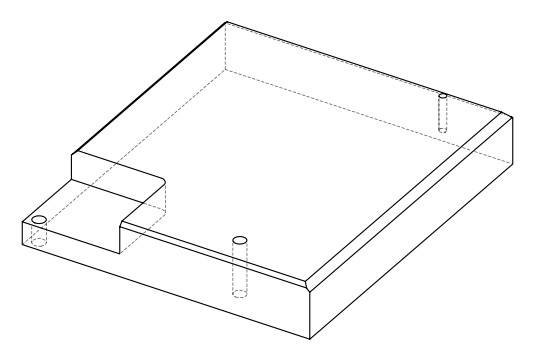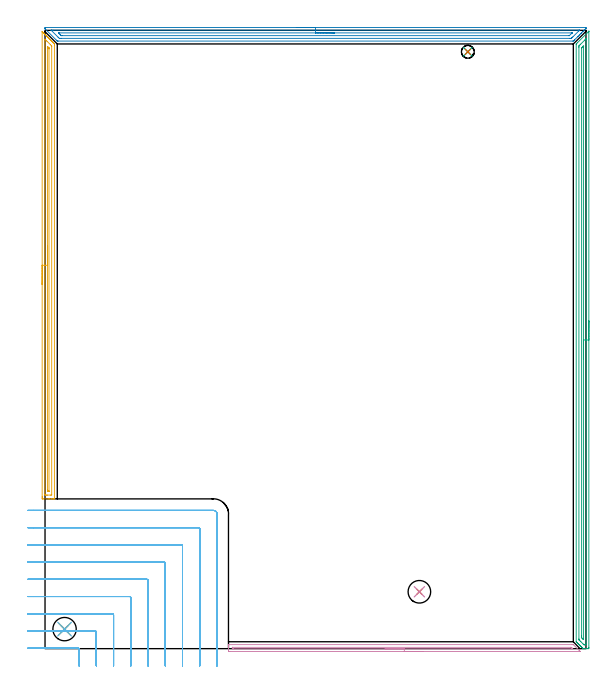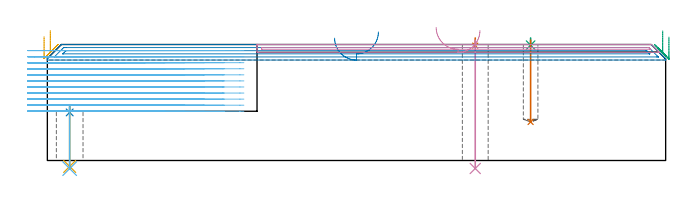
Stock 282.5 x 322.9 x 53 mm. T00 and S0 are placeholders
(PLAN: 12 operations, 6 tool changes, 48.2 min)
(1 SPOT_DRILL | STEP1HOLE | NXT0321_9005460120000 | 0.03 min | 1 mm3)
(2 SPOT_DRILL_1 | STEP1HOLE_1 | NXT0321_9005460120000 | 0.04 min | 3346 mm3)
(3 SPOT_DRILL_2 | STEP1POCKET | NXT0321_9005460120000 | 0.03 min | 0 mm3)
(4 DRILL_THROUGH_HOLE_INTO_CENTER | STEP1HOLE | NXT0301_089 | 0.24 min | 5782 mm3)
(5 DRILL_THROUGH_HOLE_INTO_CENTER_1 | STEP1HOLE_1 | NXT0301_038 | 0.12 min | 796 mm3)
(6 DRILL_TO_ENLARGE_THROUGH_HOLE | STEP1HOLE_1 | NXT0301_093 | 0.12 min | 2040 mm3)
(7 DRILL_BLIND_HOLE_INTO_CENTER | STEP1POCKET | NXT0301_038 | 0.15 min | 1209 mm3)
(8 AREA_MILL | FG_CHAMFER_SURFACE | UGT0205_001 | 6.83 min | 7122 mm3)
(9 AREA_MILL_1 | FG_CHAMFER_SURFACE_1 | UGT0205_001 | 7.81 min | 6926 mm3)
(10 AREA_MILL_2 | FG_CHAMFER_SURFACE_2 | UGT0205_001 | 3.06 min | 1191 mm3)
(11 AREA_MILL_3 | FG_CHAMFER_SURFACE_3 | UGT0205_001 | 5.95 min | 4996 mm3)
(12 MILL_CORNER_NOTCH_RECTANGULAR | CORNER_NOTCH_RECTANGULAR | NXT0201_011 | Follow Part, ap 3, ae 75% | 23.82 min | 224455 mm3)
(TOOL NXT0321_9005460120000 | NC Spot Drill, 142deg, 12mm, Carbide, Uncoated | D12 PA142 FL30 Z2)
(TOOL NXT0301_089 | Carbide Drill 11.8mm [860.1-1180-035A1-MM 2214] | D11.8 PA140 FL55 Z2)
(TOOL NXT0301_038 | Carbide Drill 6.7mm [860.1-0670-034A1-MM 2214] | D6.7 PA140 FL53 Z2)
(TOOL NXT0301_093 | Carbide Drill 12.2mm [860.1-1220-037A1-MM 2214] | D12.2 PA140 FL60 Z2)
(TOOL UGT0205_001 | Chamfer Mill 20 x 3 x 45 deg. | D20 FL50 Z2)
(TOOL NXT0201_011 | ENDMILL 12mm [2P460-1200-NA 1630] | D12 FL38 Z6)
(OP 1 SPOT_DRILL)
G17 G21 G94 G90
T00 M6
G54
G17 G0 G90 X195.5 Y29.7 S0 M3
G43 Z63. H0
G94 G81 G98 Z52.492 F250. R56.
G80
M5
M2
(OP 2 SPOT_DRILL_1)
G17 G21 G94 G90
T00 M6
G54
G17 G0 G90 X10.2 Y10.2 S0 M3
G43 Z63. H0
G94 G81 G98 Z21.966 F250. R25.5
G80
M5
M2
(OP 3 SPOT_DRILL_2)
G17 G21 G94 G90
T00 M6
G54
G17 G0 G90 X220.8 Y311.7 S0 M3
G43 Z63. H0
G94 G81 G98 Z52.712 F250. R56.
G80
M5
M2
(OP 4 DRILL_THROUGH_HOLE_INTO_CENTER)
G17 G21 G94 G90
T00 M6
G54
G17 G0 G90 X195.5 Y29.7 S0 M3
G43 Z63. H1
G94 G73 G98 Z-3.647 F250. Q11.329 R55.
G80
M5
M2
(OP 5 DRILL_THROUGH_HOLE_INTO_CENTER_1)
G17 G21 G94 G90
T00 M6
G54
G17 G0 G90 X10.2 Y10.2 S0 M3
G43 Z63. H1
G94 G73 G98 Z-2.719 F250. Q6.305 R24.5
G80
M5
M2
(OP 6 DRILL_TO_ENLARGE_THROUGH_HOLE)
G17 G21 G94 G90
T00 M6
G54
G17 G0 G90 X10.2 Y10.2 S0 M3
G43 Z63. H1
G94 G81 G98 Z-3.72 F250. R24.5
G80
M5
M2
(OP 7 DRILL_BLIND_HOLE_INTO_CENTER)
G17 G21 G94 G90
T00 M6
G54
G17 G0 G90 X220.8 Y311.7 S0 M3
G43 Z63. H1
G94 G81 G98 Z17.6 F250. R55.
G80
M5
M2
(OP 8 AREA_MILL)
G17 G21 G94 G90
T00 M6
G54
G17 G0 G90 X131.25 Y324.4 S1061 M3
G43 Z63. H0
Z55.9
G94 G1 X131.288 Z55.028 F250.
X131.402 Z54.163
X131.591 Z53.312
X131.853 Z52.48
X132.187 Z51.674
X132.59 Z50.9
X133.059 Z50.164
X133.59 Z49.472
X134.179 Z48.829
X134.822 Z48.24
X135.514 Z47.708
X136.25 Z47.24
X137.024 Z46.837
X137.83 Z46.503
X138.662 Z46.241
X139.514 Z46.052
X140.378 Z45.938
X141.25 Z45.9
X282.333
X282.404 Y324.397 Z45.903
X282.5 Y324.393 Z45.907
Y324.154 Z46.145
X282.498 Y323.938 Z46.362
X282.496 Y323.908 Z46.391
X282.482 Y323.884 Z46.414
X282.365 Y323.764 Z46.535
X281.847 Y323.247 Z47.053
X281.657 Y323.056 Z47.241
X280.995 Y322.395 Z47.904
X280.775 Y322.173 Z48.123
X280.145 Y321.544 Z48.755
X280.1 Y321.5 Z48.799
X279.893 Y321.291 Z49.005
X279.293 Y320.693 Z49.606
X279.207 Y320.607 Z49.692
X279.011 Y320.409 Z49.887
X278.442 Y319.842 Z50.458
X278.314 Y319.714 Z50.585
X278.129 Y319.527 Z50.769
X276.528 Y317.926 Z52.37
X276.365 Y317.762 Z52.532
X276.177 Y317.576 Z52.722
X276.082 Y317.481 Z52.817
X275.906 Y317.304 Z52.99
X275.635 Y317.3 Z53.
X6.831
X6.405 Y317.299 Z52.983
X6.231 Y317.468 Z52.829
X6.069 Y317.629 Z52.668
X5.938 Y317.762 Z52.538
X0.282 Y323.43 Z46.869
X0.215 Y323.497 Z46.8
X0.053 Y323.661 Z46.639
X0.047 Y323.671 Z46.629
X0.001 Y323.772 Z46.528
X-0.015 Y323.812 Z46.488
X-0.032 Y323.861 Z46.437
X0.01 Y324.394 Z45.906
X0.043 Y324.4 Z45.9
X141.25
Y322.986 Z47.314
X278.385
X279.035 Y322.984 Z47.316
X279.09 Y322.982 Z47.318
X279.114 Y322.979 Z47.321
Y322.976 Z47.324
X279.058 Y322.914 Z47.386
X278.971 Y322.822 Z47.478
X278.865 Y322.714 Z47.586
X278.763 Y322.612 Z47.688
X275.656 Y319.506 Z50.794
X275.211 Y319.063 Z51.237
X275.052 Y318.908 Z51.392
X274.923 Y318.785 Z51.515
X274.84 Y318.721 Z51.579
X274.742 Y318.717 Z51.583
X274.67 Y318.716 Z51.584
X273.849 Y318.714 Z51.586
X8.617
X7.724 Y318.715 Z51.585
X7.652 Y318.716 Z51.584
X7.453 Y318.721 Z51.579
X7.049 Y319.111 Z51.189
X6.831 Y319.322 Z50.978
X3.259 Y322.901 Z47.399
X3.212 Y322.95 Z47.35
X3.205 Y322.958 Z47.342
X3.191 Y322.979 Z47.321
X3.259 Y322.982 Z47.318
X3.331 Y322.984 Z47.316
X4.152 Y322.986 Z47.314
X141.25
Y321.572 Z48.728
X275.026 Y321.571 Z48.729
X275.215 Y321.57 Z48.73
X275.247 Y321.568 Z48.732
X275.253 Y321.566 Z48.734
X275.251 Y321.562 Z48.738
X275.193 Y321.496 Z48.804
X275.114 Y321.414 Z48.886
X274.992 Y321.291 Z49.009
X273.98 Y320.28 Z50.02
X273.849 Y320.153 Z50.147
X273.824 Y320.136 Z50.164
X273.81 Y320.133 Z50.167
X273.773 Y320.13 Z50.17
X273.697 Y320.129 Z50.171
X273.544
X8.901
X8.617 Y320.131 Z50.169
X8.523 Y320.133 Z50.167
X8.492 Y320.135 Z50.165
X8.464 Y320.15 Z50.15
X8.409 Y320.201 Z50.099
X8.195 Y320.409 Z49.891
X7.724 Y320.879 Z49.421
X7.313 Y321.291 Z49.009
X7.18 Y321.427 Z48.873
X7.077 Y321.536 Z48.764
X7.054 Y321.562 Z48.738
X7.077 Y321.565 Z48.735
X7.157 Y321.567 Z48.733
X7.441 Y321.571 Z48.729
X141.25 Y321.572 Z48.728
X142.122 Z48.766
X142.987 Z48.88
X143.838 Z49.069
X144.67 Z49.331
X145.476 Z49.665
X146.25 Z50.068
X146.986 Z50.537
X147.678 Z51.068
X148.321 Z51.657
X148.91 Z52.301
X149.442 Z52.993
X149.91 Z53.728
X150.313 Z54.502
X150.647 Z55.308
X150.909 Z56.14
X151.098 Z56.992
X151.212 Z57.857
X151.25 Z58.728
G0 Z63.
M5
M2
(OP 9 AREA_MILL_1)
G17 G21 G94 G90
T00 M6
G54
G17 G0 G90 X284. Y171.2 S1061 M3
G43 Z63. H0
Z56.4
G94 G1 Y171.162 Z55.528 F250.
Y171.048 Z54.664
Y170.859 Z53.812
Y170.597 Z52.98
Y170.263 Z52.174
Y169.86 Z51.4
Y169.392 Z50.664
Y168.86 Z49.972
Y168.271 Z49.329
Y167.628 Z48.74
Y166.936 Z48.209
Y166.2 Z47.74
Y165.426 Z47.337
Y164.62 Z47.003
Y163.788 Z46.741
Y162.936 Z46.552
Y162.072 Z46.438
Y161.2 Z46.4
Y0.602
X283.999 Y0.465 Z46.401
X283.991 Y0.002 Z46.405
X283.692 Y0. Z46.705
X283.38 Z47.016
X282.799 Z47.597
X282.487 Z47.908
X281.862 Z48.537
X281.392 Z49.007
X281.157 Z49.236
X281.012 Z49.377
X280.996 Y0.007 Z49.393
X280.978 Y0.017 Z49.411
X280.843 Y0.156 Z49.555
X280.7 Y0.298 Z49.696
X280.557 Y0.442 Z49.841
X280.397 Y0.602 Z50.001
X280.253 Y0.745 Z50.142
X280.109 Y0.89 Z50.288
X279.951 Y1.048 Z50.447
X279.807 Y1.191 Z50.589
X279.662 Y1.337 Z50.736
X279.505 Y1.494 Z50.893
X279.36 Y1.638 Z51.036
X279.215 Y1.784 Z51.183
X279.058 Y1.94 Z51.339
X278.913 Y2.085 Z51.483
X278.767 Y2.232 Z51.63
X278.612 Y2.386 Z51.785
X278.466 Y2.531 Z51.929
X278.32 Y2.679 Z52.078
X278.166 Y2.833 Z52.231
X278.02 Y2.978 Z52.376
X277.873 Y3.126 Z52.525
X277.72 Y3.279 Z52.678
X277.479 Y3.522 Z52.918
X277.404 Y3.605 Z52.989
X277.4 Y3.725 Z53.
Y315.552
X277.405 Y315.805 Z52.99
X278.02 Y316.42 Z52.38
X283.695 Y322.095 Z46.704
X283.827 Y322.229 Z46.569
X283.993 Y322.393 Z46.405
X283.997 Y322.394 Z46.401
X283.999 Y322.393 Z46.399
X284. Y322.325 Z46.4
Y161.2
X282.586 Z47.814
X282.585 Y2.386 Z47.815
Y2.289
X282.582 Y2.189 Z47.818
X282.577 Y2.01 Z47.823
X282.487 Y2.008 Z47.913
X281.978 Y2.002 Z48.422
X281.593 Y2.007 Z48.807
X281.467 Y2.01 Z48.933
X281.332 Y2.13 Z49.068
X281.066 Y2.386 Z49.334
X279.807 Y3.643 Z50.593
X279.279 Y4.171 Z51.121
X278.913 Y4.54 Z51.487
X278.85 Y4.608 Z51.55
X278.821 Y4.64 Z51.579
X278.815 Y5.063 Z51.585
Y313.866
X278.819 Y314.66 Z51.581
X278.82 Y314.753 Z51.58
X278.913 Y314.852 Z51.487
X279.26 Y315.206 Z51.14
X279.602 Y315.552 Z50.798
X279.704 Y315.655 Z50.696
X281.936 Y317.887 Z48.464
X282.279 Y318.229 Z48.121
X282.384 Y318.331 Z48.016
X282.487 Y318.427 Z47.913
X282.579 Y318.507 Z47.821
X282.583 Y318.328 Z47.817
X282.585 Y318.229 Z47.815
X282.586 Y161.2 Z47.814
X281.172 Z49.228
X281.171 Y5.063 Z49.229
X281.169 Y4.809 Z49.231
X281.167 Y4.758 Z49.233
X281.166 Y4.748 Z49.234
X281.148 Y4.762 Z49.252
X281.085 Y4.82 Z49.315
X280.836 Y5.063 Z49.564
X280.7 Y5.201 Z49.7
X280.325 Y5.585 Z50.075
X280.235 Y5.678 Z50.165
X280.233 Y5.799 Z50.167
X280.231 Y5.955 Z50.169
X280.229 Y6.426 Z50.171
Y6.848
Y313.346
X280.231 Y313.557 Z50.169
X280.233 Y313.662 Z50.167
X280.235 Y313.711 Z50.165
X280.277 Y313.768 Z50.123
X280.485 Y313.982 Z49.915
X280.7 Y314.2 Z49.7
X280.93 Y314.431 Z49.47
X281.16 Y314.66 Z49.24
X281.163 Z49.237
X281.164 Z49.236
X281.169 Y314.388 Z49.231
X281.171 Y314.19 Z49.229
X281.172 Y161.2 Z49.228
Y160.328 Z49.267
Y159.464 Z49.38
Y158.612 Z49.569
Y157.78 Z49.832
Y156.974 Z50.165
Y156.2 Z50.568
Y155.464 Z51.037
Y154.772 Z51.568
Y154.129 Z52.157
Y153.54 Z52.801
Y153.008 Z53.493
Y152.54 Z54.228
Y152.137 Z55.002
Y151.803 Z55.808
Y151.541 Z56.64
Y151.352 Z57.492
Y151.238 Z58.357
Y151.2 Z59.228
G0 Z63.
M5
M2
(OP 10 AREA_MILL_2)
G17 G21 G94 G90
T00 M6
G54
G17 G0 G90 X197.65 Y-1.5 S1061 M3
G43 Z63. H0
Z59.4
G94 G1 X197.612 Z58.528 F250.
X197.498 Z57.664
X197.309 Z56.812
X197.047 Z55.98
X196.713 Z55.174
X196.31 Z54.4
X195.842 Z53.664
X195.311 Z52.972
X194.721 Z52.329
X194.078 Z51.74
X193.386 Z51.209
X192.65 Z50.74
X191.876 Z50.337
X191.07 Z50.003
X190.238 Z49.741
X189.387 Z49.552
X188.522 Z49.438
X187.65 Z49.4
X96.431
X95.955 Y-1.495 Z49.402
X95.809 Y-1.491 Z49.405
X95.8 Y-1.025 Z49.87
Y0.378 Z51.274
Y0.742 Z51.637
Y1.469 Z52.369
Y1.709 Z52.608
X95.807 Y2.087 Z52.978
X95.809 Y2.097 Z52.988
X95.984 Y2.1 Z53.
X275.292
X275.896 Y2.097 Z52.986
X275.932 Y2.068 Z52.968
X279.026 Y-1.025 Z49.872
X279.465 Y-1.465 Z49.435
X279.493 Y-1.492 Z49.406
X279.485 Y-1.496 Z49.403
X279.465 Y-1.5 Z49.4
X187.65
Y-0.086 Z50.814
X98.22 Y-0.085 Z50.815
X98.163
X97.831 Y-0.079 Z50.821
X97.81 Y0.029 Z50.929
X97.804 Y0.269 Z51.169
X97.81 Y0.656 Z51.556
X97.813 Y0.681 Z51.581
X97.818 Y0.682 Z51.582
X97.842 Y0.684 Z51.584
X97.893 Y0.685 Z51.585
X97.995 Y0.686 Z51.586
X274.455 Y0.685 Z51.585
X274.839 Y0.679 Z51.579
X275.041 Y0.497 Z51.397
X275.292 Y0.254 Z51.154
X275.515 Y0.024 Z50.924
X275.611 Y-0.079 Z50.821
X275.179 Y-0.086 Z50.814
X187.65
X186.779 Z50.852
X185.914 Z50.966
X185.062 Z51.155
X184.23 Z51.417
X183.424 Z51.751
X182.65 Z52.154
X181.914 Z52.623
X181.222 Z53.154
X180.579 Z53.743
X179.99 Z54.386
X179.459 Z55.078
X178.99 Z55.814
X178.587 Z56.588
X178.253 Z57.394
X177.991 Z58.226
X177.802 Z59.078
X177.688 Z59.943
X177.65 Z60.814
G0 Z63.
M5
M2
(OP 11 AREA_MILL_3)
G17 G21 G94 G90
T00 M6
G54
G17 G0 G90 X-1.5 Y190.2 S1061 M3
G43 Z63. H0
Z56.6
G94 G1 Y190.238 Z55.728 F250.
Y190.352 Z54.863
Y190.541 Z54.012
Y190.803 Z53.18
Y191.137 Z52.374
Y191.54 Z51.6
Y192.009 Z50.864
Y192.54 Z50.172
Y193.129 Z49.529
Y193.772 Z48.94
Y194.464 Z48.408
Y195.2 Z47.94
Y195.974 Z47.537
Y196.78 Z47.203
Y197.612 Z46.941
Y198.464 Z46.752
Y199.328 Z46.638
Y200.2 Z46.6
Y321.953
X-1.497 Y322.188 Z46.602
X-1.496 Y322.189 Z46.603
X-1.487 Y322.188 Z46.612
X-1.429 Y322.13 Z46.669
X-1.169 Y321.869 Z46.931
X-0.963 Y321.665 Z47.134
X-0.892 Y321.593 Z47.207
X-0.738 Y321.439 Z47.361
X-0.667 Y321.369 Z47.429
X-0.595 Y321.295 Z47.505
X-0.444 Y321.145 Z47.655
X-0.371 Y321.073 Z47.725
X-0.297 Y320.998 Z47.802
X-0.15 Y320.851 Z47.949
X-0.075 Y320.777 Z48.021
X0. Y320.7 Z48.1
X0.144 Y320.556 Z48.243
X0.221 Y320.481 Z48.317
X0.298 Y320.402 Z48.397
X0.438 Y320.262 Z48.538
X0.517 Y320.185 Z48.613
X0.596 Y320.105 Z48.695
X0.733 Y319.968 Z48.832
X0.812 Y319.889 Z48.909
X0.893 Y319.807 Z48.992
X1.027 Y319.674 Z49.126
X1.108 Y319.594 Z49.204
X1.191 Y319.51 Z49.29
X1.321 Y319.379 Z49.42
X1.404 Y319.298 Z49.5
X1.488 Y319.212 Z49.587
X1.615 Y319.085 Z49.715
X1.7 Y319.002 Z49.796
X1.786 Y318.915 Z49.885
X1.91 Y318.791 Z50.009
X1.996 Y318.706 Z50.092
X2.083 Y318.617 Z50.182
X2.204 Y318.497 Z50.303
X2.292 Y318.41 Z50.388
X2.381 Y318.32 Z50.48
X2.498 Y318.202 Z50.597
X2.588 Y318.114 Z50.684
X2.678 Y318.022 Z50.777
X2.792 Y317.908 Z50.892
X2.883 Y317.818 Z50.979
X2.976 Y317.725 Z51.075
X3.086 Y317.614 Z51.186
X3.179 Y317.523 Z51.275
X3.273 Y317.427 Z51.373
X3.381 Y317.32 Z51.48
X3.475 Y317.227 Z51.571
X3.571 Y317.13 Z51.67
X3.675 Y317.025 Z51.774
X3.771 Y316.931 Z51.867
X3.868 Y316.832 Z51.968
X3.969 Y316.731 Z52.069
X4.067 Y316.635 Z52.163
X4.166 Y316.535 Z52.265
X4.263 Y316.437 Z52.363
X4.363 Y316.339 Z52.459
X4.842 Y315.857 Z52.942
X4.893 Y315.804 Z52.992
X4.9 Y315.344 Z53.
Y78.361
X4.897 Y78.21 Z52.988
X4.868 Y78.207 Z52.959
X4.512 Y78.2 Z52.612
X4.116 Z52.215
X3.475 Z51.57
X2.267 Z50.364
X1.7 Z49.794
X-0.963 Y78.201 Z47.133
X-1.206 Y78.203 Z46.891
X-1.491 Y78.208 Z46.605
X-1.494 Y78.273 Z46.603
X-1.499 Y78.807 Z46.601
X-1.5 Y79.348 Z46.6
Y200.2
X-0.086 Z48.014
X-0.085 Y318.033 Z48.015
X-0.075 Y318.314 Z48.025
X0.225 Y318.022 Z48.325
X0.812 Y317.438 Z48.912
X1.121 Y317.13 Z49.221
X2.904 Y315.344 Z51.004
X3.475 Y314.763 Z51.575
X3.485 Y314.452 Z51.585
X3.486 Y314.441 Z51.586
X3.485 Y80.582 Z51.585
X3.475 Y80.21 Z51.575
X2.976 Y80.202 Z51.076
X1.203 Y80.2 Z49.303
X0.812 Y80.201 Z48.912
X0.313 Y80.203 Z48.413
X-0.075 Y80.21 Z48.025
X-0.086 Y80.593 Z48.014
Y80.603
Y200.2
X1.328 Z49.428
X1.329 Y313.559 Z49.429
Y313.932
X1.333 Y314.452 Z49.433
X1.334 Y314.453 Z49.434
X1.345 Y314.452 Z49.445
X1.7 Y314.099 Z49.8
X1.968 Y313.828 Z50.068
X2.035 Y313.758 Z50.135
X2.065 Y313.724 Z50.165
X2.066 Y313.683 Z50.166
X2.069 Y313.559 Z50.169
X2.071 Y313.186 Z50.171
Y82.284
X2.07 Y82.238 Z50.17
X2.068 Y82.216 Z50.168
X2.066 Y82.212 Z50.166
X2.053 Y82.209 Z50.153
X1.875 Y82.201 Z49.975
X1.7 Y82.202 Z49.8
X1.523 Y82.205 Z49.623
X1.406 Y82.21 Z49.506
X1.335 Y82.217 Z49.435
X1.333 Y82.254 Z49.433
X1.331 Y82.378 Z49.431
X1.329 Y82.751 Z49.429
X1.328 Y200.2 Z49.428
Y201.072 Z49.466
Y201.937 Z49.58
Y202.788 Z49.769
Y203.62 Z50.032
Y204.426 Z50.365
Y205.2 Z50.768
Y205.936 Z51.237
Y206.628 Z51.768
Y207.271 Z52.357
Y207.86 Z53.001
Y208.392 Z53.693
Y208.86 Z54.428
Y209.263 Z55.202
Y209.597 Z56.008
Y209.859 Z56.84
Y210.048 Z57.692
Y210.162 Z58.557
Y210.2 Z59.428
G0 Z63.
M5
M2
(OP 12 MILL_CORNER_NOTCH_RECTANGULAR)
G17 G21 G94 G90
T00 M6
G54
G17 G0 G90 X17.8 Y-9. S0 M3
G43 Z63. H1
Z50.227
G94 G1 Y-6. F250.
Y-0.395 F500.
G3 X17.205 Y0.2 R0.6
G1 X-6.
X-9. F250.
G0 Z63.
X26.8 Y-9.
Z50.227
G1 Y-6.
Y8.605 F500.
G3 X26.205 Y9.2 R0.6
G1 X-6.
X-9. F250.
G0 Z63.
X35.8 Y-9.
Z50.227
G1 Y-6.
Y17.605 F500.
G3 X35.205 Y18.2 R0.6
G1 X-6.
X-9. F250.
G0 Z63.
X44.8 Y-9.
Z50.227
G1 Y-6.
Y26.604 F500.
G3 X44.204 Y27.2 R0.6
G1 X-6.
X-9. F250.
G0 Z63.
X53.8 Y-9.
Z50.227
G1 Y-6.
Y35.604 F500.
G3 X53.204 Y36.2 R0.6
G1 X-6.
X-9. F250.
G0 Z63.
X62.8 Y-9.
Z50.227
G1 Y-6.
Y44.604 F500.
G3 X62.204 Y45.2 R0.6
G1 X-6.
X-9. F250.
G0 Z63.
X71.8 Y-9.
Z50.227
G1 Y-6.
Y53.603 F500.
G3 X71.203 Y54.2 R0.6
G1 X-6.
X-9. F250.
G0 Z63.
X80.8 Y-9.
Z50.227
G1 Y-6.
Y62.603 F500.
G3 X80.203 Y63.2 R0.6
G1 X-6.
X-9. F250.
G0 Z63.
X89.8 Y-9.
Z50.227
G1 Y-6.
Y70.4 F500.
G3 X88. Y72.2 R1.8
G1 X-6.
X-9. F250.
G0 Z63.
X17.8 Y-9.
Z47.454
G1 Y-6.
Y-0.395 F500.
G3 X17.205 Y0.2 R0.6
G1 X-6.
X-9. F250.
G0 Z63.
X26.8 Y-9.
Z47.454
G1 Y-6.
Y8.605 F500.
G3 X26.205 Y9.2 R0.6
G1 X-6.
X-9. F250.
G0 Z63.
X35.8 Y-9.
Z47.454
G1 Y-6.
Y17.605 F500.
G3 X35.205 Y18.2 R0.6
G1 X-6.
X-9. F250.
G0 Z63.
X44.8 Y-9.
Z47.454
G1 Y-6.
Y26.604 F500.
G3 X44.204 Y27.2 R0.6
G1 X-6.
X-9. F250.
G0 Z63.
X53.8 Y-9.
Z47.454
G1 Y-6.
Y35.604 F500.
G3 X53.204 Y36.2 R0.6
G1 X-6.
X-9. F250.
G0 Z63.
X62.8 Y-9.
Z47.454
G1 Y-6.
Y44.604 F500.
G3 X62.204 Y45.2 R0.6
G1 X-6.
X-9. F250.
G0 Z63.
X71.8 Y-9.
Z47.454
G1 Y-6.
Y53.603 F500.
G3 X71.203 Y54.2 R0.6
G1 X-6.
X-9. F250.
G0 Z63.
X80.8 Y-9.
Z47.454
G1 Y-6.
Y62.603 F500.
G3 X80.203 Y63.2 R0.6
G1 X-6.
X-9. F250.
G0 Z63.
X89.8 Y-9.
Z47.454
G1 Y-6.
Y70.4 F500.
G3 X88. Y72.2 R1.8
G1 X-6.
X-9. F250.
G0 Z63.
X17.8 Y-9.
Z44.682
G1 Y-6.
Y-0.395 F500.
G3 X17.205 Y0.2 R0.6
G1 X-6.
X-9. F250.
G0 Z63.
X26.8 Y-9.
Z44.682
G1 Y-6.
Y8.605 F500.
G3 X26.205 Y9.2 R0.6
G1 X-6.
X-9. F250.
G0 Z63.
X35.8 Y-9.
Z44.682
G1 Y-6.
Y17.605 F500.
G3 X35.205 Y18.2 R0.6
G1 X-6.
X-9. F250.
G0 Z63.
X44.8 Y-9.
Z44.682
G1 Y-6.
Y26.604 F500.
G3 X44.204 Y27.2 R0.6
G1 X-6.
X-9. F250.
G0 Z63.
X53.8 Y-9.
Z44.682
G1 Y-6.
Y35.604 F500.
G3 X53.204 Y36.2 R0.6
G1 X-6.
X-9. F250.
G0 Z63.
X62.8 Y-9.
Z44.682
G1 Y-6.
Y44.604 F500.
G3 X62.204 Y45.2 R0.6
G1 X-6.
X-9. F250.
G0 Z63.
X71.8 Y-9.
Z44.682
G1 Y-6.
Y53.603 F500.
G3 X71.203 Y54.2 R0.6
G1 X-6.
X-9. F250.
G0 Z63.
X80.8 Y-9.
Z44.682
G1 Y-6.
Y62.603 F500.
G3 X80.203 Y63.2 R0.6
G1 X-6.
X-9. F250.
G0 Z63.
X89.8 Y-9.
Z44.682
G1 Y-6.
Y70.4 F500.
G3 X88. Y72.2 R1.8
G1 X-6.
X-9. F250.
G0 Z63.
X17.8 Y-9.
Z41.909
G1 Y-6.
Y-0.395 F500.
G3 X17.205 Y0.2 R0.6
G1 X-6.
X-9. F250.
G0 Z63.
X26.8 Y-9.
Z41.909
G1 Y-6.
Y8.605 F500.
G3 X26.205 Y9.2 R0.6
G1 X-6.
X-9. F250.
G0 Z63.
X35.8 Y-9.
Z41.909
G1 Y-6.
Y17.605 F500.
G3 X35.205 Y18.2 R0.6
G1 X-6.
X-9. F250.
G0 Z63.
X44.8 Y-9.
Z41.909
G1 Y-6.
Y26.604 F500.
G3 X44.204 Y27.2 R0.6
G1 X-6.
X-9. F250.
G0 Z63.
X53.8 Y-9.
Z41.909
G1 Y-6.
Y35.604 F500.
G3 X53.204 Y36.2 R0.6
G1 X-6.
X-9. F250.
G0 Z63.
X62.8 Y-9.
Z41.909
G1 Y-6.
Y44.604 F500.
G3 X62.204 Y45.2 R0.6
G1 X-6.
X-9. F250.
G0 Z63.
X71.8 Y-9.
Z41.909
G1 Y-6.
Y53.603 F500.
G3 X71.203 Y54.2 R0.6
G1 X-6.
X-9. F250.
G0 Z63.
X80.8 Y-9.
Z41.909
G1 Y-6.
Y62.603 F500.
G3 X80.203 Y63.2 R0.6
G1 X-6.
X-9. F250.
G0 Z63.
X89.8 Y-9.
Z41.909
G1 Y-6.
Y70.4 F500.
G3 X88. Y72.2 R1.8
G1 X-6.
X-9. F250.
G0 Z63.
X17.8 Y-9.
Z39.136
G1 Y-6.
Y-0.395 F500.
G3 X17.205 Y0.2 R0.6
G1 X-6.
X-9. F250.
G0 Z63.
X26.8 Y-9.
Z39.136
G1 Y-6.
Y8.605 F500.
G3 X26.205 Y9.2 R0.6
G1 X-6.
X-9. F250.
G0 Z63.
X35.8 Y-9.
Z39.136
G1 Y-6.
Y17.605 F500.
G3 X35.205 Y18.2 R0.6
G1 X-6.
X-9. F250.
G0 Z63.
X44.8 Y-9.
Z39.136
G1 Y-6.
Y26.604 F500.
G3 X44.204 Y27.2 R0.6
G1 X-6.
X-9. F250.
G0 Z63.
X53.8 Y-9.
Z39.136
G1 Y-6.
Y35.604 F500.
G3 X53.204 Y36.2 R0.6
G1 X-6.
X-9. F250.
G0 Z63.
X62.8 Y-9.
Z39.136
G1 Y-6.
Y44.604 F500.
G3 X62.204 Y45.2 R0.6
G1 X-6.
X-9. F250.
G0 Z63.
X71.8 Y-9.
Z39.136
G1 Y-6.
Y53.604 F500.
G3 X71.204 Y54.2 R0.6
G1 X-6.
X-9. F250.
G0 Z63.
X80.8 Y-9.
Z39.136
G1 Y-6.
Y62.603 F500.
G3 X80.203 Y63.2 R0.6
G1 X-6.
X-9. F250.
G0 Z63.
X89.8 Y-9.
Z39.136
G1 Y-6.
Y70.4 F500.
G3 X88. Y72.2 R1.8
G1 X-6.
X-9. F250.
G0 Z63.
X17.8 Y-9.
Z36.364
G1 Y-6.
Y-0.395 F500.
G3 X17.205 Y0.2 R0.6
G1 X-6.
X-9. F250.
G0 Z63.
X26.8 Y-9.
Z36.364
G1 Y-6.
Y8.605 F500.
G3 X26.205 Y9.2 R0.6
G1 X-6.
X-9. F250.
G0 Z63.
X35.8 Y-9.
Z36.364
G1 Y-6.
Y17.605 F500.
G3 X35.205 Y18.2 R0.6
G1 X-6.
X-9. F250.
G0 Z63.
X44.8 Y-9.
Z36.364
G1 Y-6.
Y26.604 F500.
G3 X44.204 Y27.2 R0.6
G1 X-6.
X-9. F250.
G0 Z63.
X53.8 Y-9.
Z36.364
G1 Y-6.
Y35.604 F500.
G3 X53.204 Y36.2 R0.6
G1 X-6.
X-9. F250.
G0 Z63.
X62.8 Y-9.
Z36.364
G1 Y-6.
Y44.604 F500.
G3 X62.204 Y45.2 R0.6
G1 X-6.
X-9. F250.
G0 Z63.
X71.8 Y-9.
Z36.364
G1 Y-6.
Y53.603 F500.
G3 X71.203 Y54.2 R0.6
G1 X-6.
X-9. F250.
G0 Z63.
X80.8 Y-9.
Z36.364
G1 Y-6.
Y62.603 F500.
G3 X80.203 Y63.2 R0.6
G1 X-6.
X-9. F250.
G0 Z63.
X89.8 Y-9.
Z36.364
G1 Y-6.
Y70.4 F500.
G3 X88. Y72.2 R1.8
G1 X-6.
X-9. F250.
G0 Z63.
X17.8 Y-9.
Z33.591
G1 Y-6.
Y-0.395 F500.
G3 X17.205 Y0.2 R0.6
G1 X-6.
X-9. F250.
G0 Z63.
X26.8 Y-9.
Z33.591
G1 Y-6.
Y8.605 F500.
G3 X26.205 Y9.2 R0.6
G1 X-6.
X-9. F250.
G0 Z63.
X35.8 Y-9.
Z33.591
G1 Y-6.
Y17.605 F500.
G3 X35.205 Y18.2 R0.6
G1 X-6.
X-9. F250.
G0 Z63.
X44.8 Y-9.
Z33.591
G1 Y-6.
Y26.604 F500.
G3 X44.204 Y27.2 R0.6
G1 X-6.
X-9. F250.
G0 Z63.
X53.8 Y-9.
Z33.591
G1 Y-6.
Y35.604 F500.
G3 X53.204 Y36.2 R0.6
G1 X-6.
X-9. F250.
G0 Z63.
X62.8 Y-9.
Z33.591
G1 Y-6.
Y44.604 F500.
G3 X62.204 Y45.2 R0.6
G1 X-6.
X-9. F250.
G0 Z63.
X71.8 Y-9.
Z33.591
G1 Y-6.
Y53.603 F500.
G3 X71.203 Y54.2 R0.6
G1 X-6.
X-9. F250.
G0 Z63.
X80.8 Y-9.
Z33.591
G1 Y-6.
Y62.603 F500.
G3 X80.203 Y63.2 R0.6
G1 X-6.
X-9. F250.
G0 Z63.
X89.8 Y-9.
Z33.591
G1 Y-6.
Y70.4 F500.
G3 X88. Y72.2 R1.8
G1 X-6.
X-9. F250.
G0 Z63.
X17.8 Y-9.
Z30.818
G1 Y-6.
Y-0.395 F500.
G3 X17.205 Y0.2 R0.6
G1 X-6.
X-9. F250.
G0 Z63.
X26.8 Y-9.
Z30.818
G1 Y-6.
Y8.605 F500.
G3 X26.205 Y9.2 R0.6
G1 X-6.
X-9. F250.
G0 Z63.
X35.8 Y-9.
Z30.818
G1 Y-6.
Y17.605 F500.
G3 X35.205 Y18.2 R0.6
G1 X-6.
X-9. F250.
G0 Z63.
X44.8 Y-9.
Z30.818
G1 Y-6.
Y26.604 F500.
G3 X44.204 Y27.2 R0.6
G1 X-6.
X-9. F250.
G0 Z63.
X53.8 Y-9.
Z30.818
G1 Y-6.
Y35.604 F500.
G3 X53.204 Y36.2 R0.6
G1 X-6.
X-9. F250.
G0 Z63.
X62.8 Y-9.
Z30.818
G1 Y-6.
Y44.604 F500.
G3 X62.204 Y45.2 R0.6
G1 X-6.
X-9. F250.
G0 Z63.
X71.8 Y-9.
Z30.818
G1 Y-6.
Y53.603 F500.
G3 X71.203 Y54.2 R0.6
G1 X-6.
X-9. F250.
G0 Z63.
X80.8 Y-9.
Z30.818
G1 Y-6.
Y62.603 F500.
G3 X80.203 Y63.2 R0.6
G1 X-6.
X-9. F250.
G0 Z63.
X89.8 Y-9.
Z30.818
G1 Y-6.
Y70.4 F500.
G3 X88. Y72.2 R1.8
G1 X-6.
X-9. F250.
G0 Z63.
X17.8 Y-9.
Z28.045
G1 Y-6.
Y-0.395 F500.
G3 X17.205 Y0.2 R0.6
G1 X-6.
X-9. F250.
G0 Z63.
X26.8 Y-9.
Z28.045
G1 Y-6.
Y8.605 F500.
G3 X26.205 Y9.2 R0.6
G1 X-6.
X-9. F250.
G0 Z63.
X35.8 Y-9.
Z28.045
G1 Y-6.
Y17.605 F500.
G3 X35.205 Y18.2 R0.6
G1 X-6.
X-9. F250.
G0 Z63.
X44.8 Y-9.
Z28.045
G1 Y-6.
Y26.604 F500.
G3 X44.204 Y27.2 R0.6
G1 X-6.
X-9. F250.
G0 Z63.
X53.8 Y-9.
Z28.045
G1 Y-6.
Y35.604 F500.
G3 X53.204 Y36.2 R0.6
G1 X-6.
X-9. F250.
G0 Z63.
X62.8 Y-9.
Z28.045
G1 Y-6.
Y44.604 F500.
G3 X62.204 Y45.2 R0.6
G1 X-6.
X-9. F250.
G0 Z63.
X71.8 Y-9.
Z28.045
G1 Y-6.
Y53.603 F500.
G3 X71.203 Y54.2 R0.6
G1 X-6.
X-9. F250.
G0 Z63.
X80.8 Y-9.
Z28.045
G1 Y-6.
Y62.603 F500.
G3 X80.203 Y63.2 R0.6
G1 X-6.
X-9. F250.
G0 Z63.
X89.8 Y-9.
Z28.045
G1 Y-6.
Y70.4 F500.
G3 X88. Y72.2 R1.8
G1 X-6.
X-9. F250.
G0 Z63.
X17.8 Y-9.
Z25.273
G1 Y-6.
Y-0.395 F500.
G3 X17.205 Y0.2 R0.6
G1 X-6.
X-9. F250.
G0 Z63.
X26.8 Y-9.
Z25.273
G1 Y-6.
Y8.605 F500.
G3 X26.205 Y9.2 R0.6
G1 X-6.
X-9. F250.
G0 Z63.
X35.8 Y-9.
Z25.273
G1 Y-6.
Y17.605 F500.
G3 X35.205 Y18.2 R0.6
G1 X-6.
X-9. F250.
G0 Z63.
X44.8 Y-9.
Z25.273
G1 Y-6.
Y26.604 F500.
G3 X44.204 Y27.2 R0.6
G1 X-6.
X-9. F250.
G0 Z63.
X53.8 Y-9.
Z25.273
G1 Y-6.
Y35.604 F500.
G3 X53.204 Y36.2 R0.6
G1 X-6.
X-9. F250.
G0 Z63.
X62.8 Y-9.
Z25.273
G1 Y-6.
Y44.604 F500.
G3 X62.204 Y45.2 R0.6
G1 X-6.
X-9. F250.
G0 Z63.
X71.8 Y-9.
Z25.273
G1 Y-6.
Y53.603 F500.
G3 X71.203 Y54.2 R0.6
G1 X-6.
X-9. F250.
G0 Z63.
X80.8 Y-9.
Z25.273
G1 Y-6.
Y62.603 F500.
G3 X80.203 Y63.2 R0.6
G1 X-6.
X-9. F250.
G0 Z63.
X89.8 Y-9.
Z25.273
G1 Y-6.
Y70.4 F500.
G3 X88. Y72.2 R1.8
G1 X-6.
X-9. F250.
G0 Z63.
X17.8 Y-9.
Z22.5
G1 Y-6.
Y-0.395 F500.
G3 X17.205 Y0.2 R0.6
G1 X-6.
X-9. F250.
G0 Z63.
X26.8 Y-9.
Z22.5
G1 Y-6.
Y8.605 F500.
G3 X26.205 Y9.2 R0.6
G1 X-6.
X-9. F250.
G0 Z63.
X35.8 Y-9.
Z22.5
G1 Y-6.
Y17.605 F500.
G3 X35.205 Y18.2 R0.6
G1 X-6.
X-9. F250.
G0 Z63.
X44.8 Y-9.
Z22.5
G1 Y-6.
Y26.604 F500.
G3 X44.204 Y27.2 R0.6
G1 X-6.
X-9. F250.
G0 Z63.
X53.8 Y-9.
Z22.5
G1 Y-6.
Y35.604 F500.
G3 X53.204 Y36.2 R0.6
G1 X-6.
X-9. F250.
G0 Z63.
X62.8 Y-9.
Z22.5
G1 Y-6.
Y44.604 F500.
G3 X62.204 Y45.2 R0.6
G1 X-6.
X-9. F250.
G0 Z63.
X71.8 Y-9.
Z22.5
G1 Y-6.
Y53.603 F500.
G3 X71.203 Y54.2 R0.6
G1 X-6.
X-9. F250.
G0 Z63.
X80.8 Y-9.
Z22.5
G1 Y-6.
Y62.603 F500.
G3 X80.203 Y63.2 R0.6
G1 X-6.
X-9. F250.
G0 Z63.
X89.8 Y-9.
Z22.5
G1 Y-6.
Y70.4 F500.
G3 X88. Y72.2 R1.8
G1 X-6.
X-9. F250.
G0 Z63.
M5
M2
